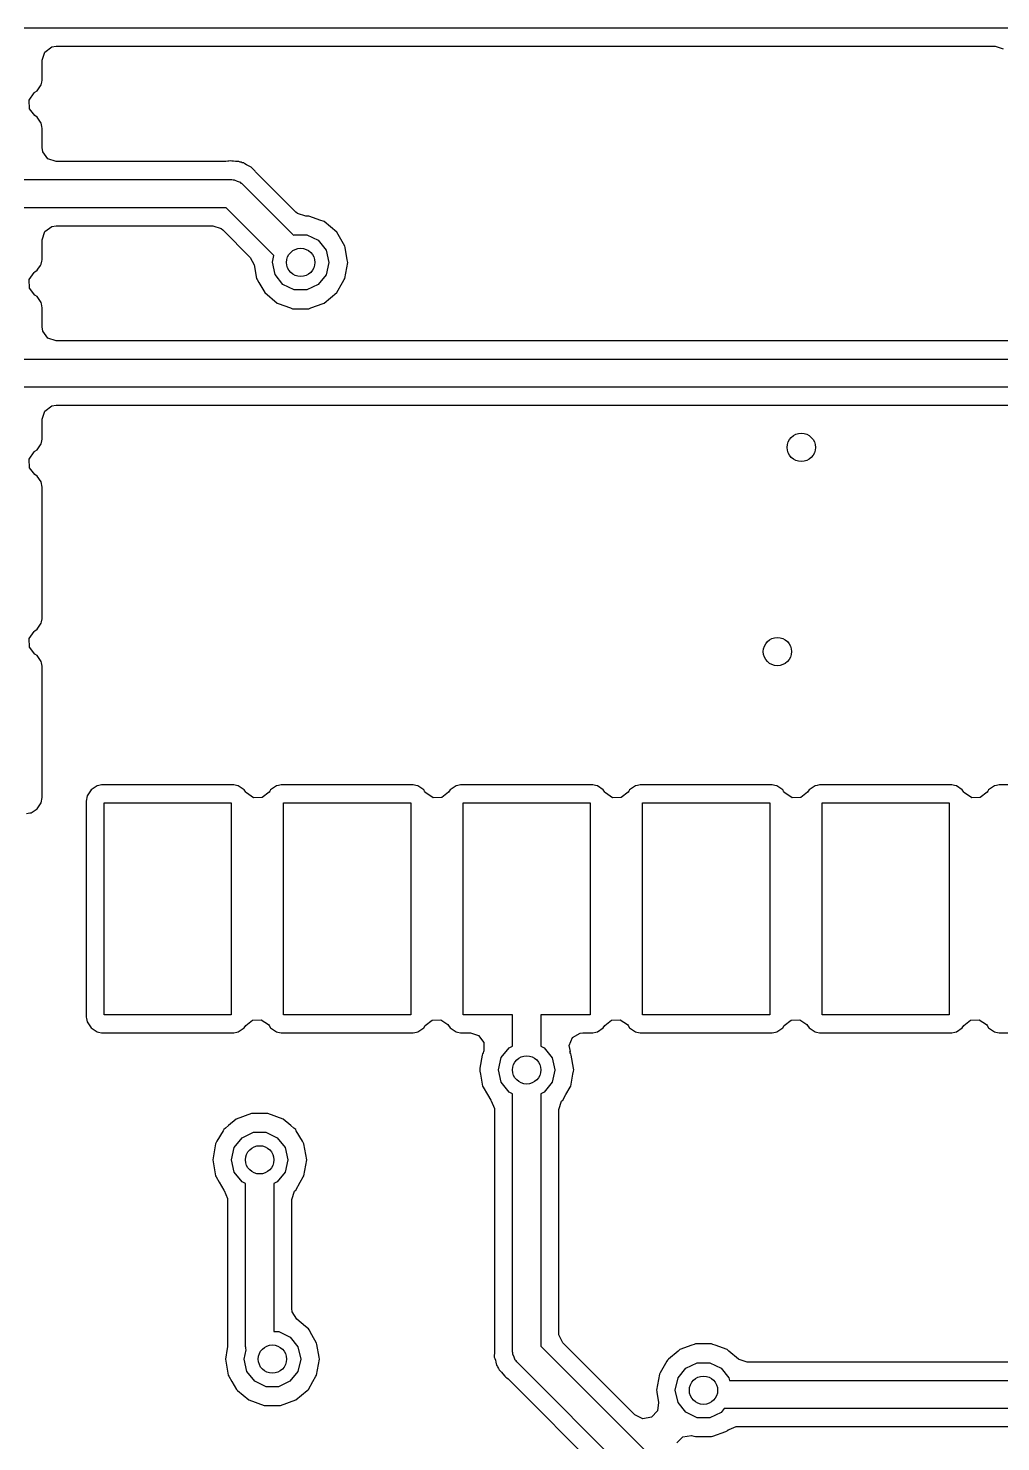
# Model space of a CAD drawing. Extents: x 3.59 to 5.68, y -3.55 to -1.66.
# Drawn here: x 4.1781 to 4.449, y -2.7532 to -2.3594 of the extents above; entities that cross this region are included whole.
import ezdxf

# ---------------------------------------------------------------- set-up
doc = ezdxf.new("R2010")
doc.units = 0
doc.header["$MEASUREMENT"] = 0
doc.layers.add('BLACK', color=7, linetype='CONTINUOUS')

msp = doc.modelspace()

# ---------------------------------------------------------------- linework, layer by layer
at = {"layer": 'BLACK', "linetype": 'CONTINUOUS'}
for p, q in [((4.45109, -2.35945), (4.17697, -2.35945)), ((4.18199, -2.36837), (4.18274, -2.36608)), ((4.18274, -2.36608), (4.18469, -2.36466)), ((4.18469, -2.36466), (4.18589, -2.36447)), ((4.18589, -2.36447), (4.44739, -2.36447)), ((4.44739, -2.36447), (4.44968, -2.36522)), ((4.18199, -2.37373), (4.18199, -2.36837)), ((4.18184, -2.37449), (4.18195, -2.37391)), ((4.18195, -2.37391), (4.18199, -2.37373)), ((4.18195, -2.37391), (4.18195, -2.37391)), ((4.17837, -2.37946), (4.17971, -2.37745)), ((4.17971, -2.37745), (4.17996, -2.37728)), ((4.17996, -2.37728), (4.18059, -2.37685)), ((4.18059, -2.37685), (4.1817, -2.37519)), ((4.1817, -2.37519), (4.18184, -2.37449)), ((4.17847, -2.38186), (4.17837, -2.37946)), ((4.17996, -2.38376), (4.17847, -2.38186)), ((4.18059, -2.38418), (4.17996, -2.38376)), ((4.1817, -2.38584), (4.18059, -2.38418)), ((4.18178, -2.38622), (4.1817, -2.38584)), ((4.18192, -2.38695), (4.18178, -2.38622)), ((4.18199, -2.3873), (4.18192, -2.38695)), ((4.18199, -2.39266), (4.18199, -2.3873)), ((4.18218, -2.39387), (4.18199, -2.39266)), ((4.1836, -2.39581), (4.18218, -2.39387)), ((4.18589, -2.39656), (4.1836, -2.39581)), ((4.23315, -2.39656), (4.18589, -2.39656)), ((4.23365, -2.39649), (4.23315, -2.39656)), ((4.23397, -2.39648), (4.23365, -2.39649)), ((4.23437, -2.39637), (4.23397, -2.39648)), ((4.23477, -2.39644), (4.23437, -2.39637)), ((4.23525, -2.39651), (4.23477, -2.39644)), ((4.23477, -2.39644), (4.23477, -2.39644)), ((4.23586, -2.39656), (4.23525, -2.39651)), ((4.23675, -2.39656), (4.23586, -2.39656)), ((4.23712, -2.39673), (4.23675, -2.39656)), ((4.23743, -2.39679), (4.23712, -2.39673)), ((4.23772, -2.3969), (4.23743, -2.39679)), ((4.23813, -2.39697), (4.23772, -2.3969)), ((4.23847, -2.39719), (4.23813, -2.39697)), ((4.23887, -2.39745), (4.23847, -2.39719)), ((4.23847, -2.39719), (4.23847, -2.39719)), ((4.23941, -2.39775), (4.23887, -2.39745)), ((4.23985, -2.39794), (4.23941, -2.39775)), ((4.17697, -2.40158), (4.23484, -2.40158)), ((4.23484, -2.40158), (4.23515, -2.40168)), ((4.23515, -2.40168), (4.23546, -2.40163)), ((4.23546, -2.40163), (4.23628, -2.40205)), ((4.24022, -2.39811), (4.23985, -2.39794)), ((4.2405, -2.39841), (4.24022, -2.39811)), ((4.24127, -2.39927), (4.2405, -2.39841)), ((4.24141, -2.39942), (4.24127, -2.39927)), ((4.25261, -2.41063), (4.24141, -2.39942)), ((4.23628, -2.40205), (4.23716, -2.40233)), ((4.23716, -2.40233), (4.23734, -2.40259)), ((4.23734, -2.40259), (4.23763, -2.40273)), ((4.23763, -2.40273), (4.25199, -2.4171)), ((4.23321, -2.40945), (4.17697, -2.40945)), ((4.24653, -2.42278), (4.23321, -2.40945)), ((4.25308, -2.41102), (4.25261, -2.41063)), ((4.25537, -2.41177), (4.25308, -2.41102)), ((4.25625, -2.41177), (4.25537, -2.41177)), ((4.25657, -2.41188), (4.25625, -2.41177)), ((4.25935, -2.4129), (4.25657, -2.41188)), ((4.25657, -2.41188), (4.25657, -2.41188)), ((4.26052, -2.41332), (4.25935, -2.4129)), ((4.26401, -2.41625), (4.26052, -2.41332)), ((4.18199, -2.41837), (4.18274, -2.41608)), ((4.18274, -2.41608), (4.18469, -2.41466)), ((4.18469, -2.41466), (4.18589, -2.41447)), ((4.18589, -2.41447), (4.22952, -2.41447)), ((4.22952, -2.41447), (4.23181, -2.41522)), ((4.23181, -2.41522), (4.23227, -2.41561)), ((4.23227, -2.41561), (4.23992, -2.42327)), ((4.25199, -2.4171), (4.25223, -2.41698)), ((4.25223, -2.41698), (4.25573, -2.41699)), ((4.25573, -2.41699), (4.25889, -2.41851)), ((4.26628, -2.42018), (4.26401, -2.41625)), ((4.18199, -2.42373), (4.18199, -2.41837)), ((4.25889, -2.41851), (4.26107, -2.42125)), ((4.26107, -2.42125), (4.26185, -2.42466)), ((4.26634, -2.42052), (4.26628, -2.42018)), ((4.26694, -2.42394), (4.26634, -2.42052)), ((4.18149, -2.42551), (4.1817, -2.42519)), ((4.1817, -2.42519), (4.18188, -2.42431)), ((4.18188, -2.42431), (4.18195, -2.42391)), ((4.18195, -2.42391), (4.18199, -2.42373)), ((4.18195, -2.42391), (4.18195, -2.42391)), ((4.23992, -2.42327), (4.241, -2.42535)), ((4.241, -2.42535), (4.24167, -2.42914)), ((4.2461, -2.42465), (4.24653, -2.42278)), ((4.24688, -2.42806), (4.2461, -2.42465)), ((4.26185, -2.42469), (4.26106, -2.4281)), ((4.26185, -2.42466), (4.26185, -2.42469)), ((4.26628, -2.42914), (4.26707, -2.42466)), ((4.26707, -2.42466), (4.26694, -2.42394)), ((4.17837, -2.42946), (4.17971, -2.42745)), ((4.17971, -2.42745), (4.17996, -2.42728)), ((4.17996, -2.42728), (4.18059, -2.42685)), ((4.18059, -2.42685), (4.18081, -2.42652)), ((4.18081, -2.42652), (4.18149, -2.42551)), ((4.24167, -2.42914), (4.24184, -2.42943)), ((4.24905, -2.43081), (4.24688, -2.42806)), ((4.26106, -2.4281), (4.25887, -2.43083)), ((4.26611, -2.42943), (4.26628, -2.42914)), ((4.17847, -2.43186), (4.17837, -2.42946)), ((4.17996, -2.43376), (4.17847, -2.43186)), ((4.24184, -2.42943), (4.24184, -2.42943)), ((4.24184, -2.42943), (4.24232, -2.43025)), ((4.24232, -2.43025), (4.24395, -2.43308)), ((4.24395, -2.43308), (4.24743, -2.436)), ((4.25221, -2.43233), (4.24905, -2.43081)), ((4.25571, -2.43234), (4.25221, -2.43233)), ((4.25887, -2.43083), (4.25571, -2.43234)), ((4.26052, -2.436), (4.26401, -2.43308)), ((4.26401, -2.43308), (4.26564, -2.43025)), ((4.26564, -2.43025), (4.26611, -2.42943)), ((4.26611, -2.42943), (4.26611, -2.42943)), ((4.18059, -2.43418), (4.17996, -2.43376)), ((4.1817, -2.43584), (4.18059, -2.43418)), ((4.18178, -2.43622), (4.1817, -2.43584)), ((4.18189, -2.43679), (4.18178, -2.43622)), ((4.18199, -2.4373), (4.18189, -2.43679)), ((4.24743, -2.436), (4.24775, -2.43612)), ((4.24775, -2.43612), (4.25114, -2.43735)), ((4.25681, -2.43735), (4.2602, -2.43612)), ((4.2602, -2.43612), (4.26052, -2.436)), ((4.18199, -2.44266), (4.18199, -2.4373)), ((4.25114, -2.43735), (4.2517, -2.43756)), ((4.2517, -2.43756), (4.25625, -2.43756)), ((4.25625, -2.43756), (4.25681, -2.43735)), ((4.18218, -2.44387), (4.18199, -2.44266)), ((4.1836, -2.44581), (4.18218, -2.44387)), ((4.18589, -2.44656), (4.1836, -2.44581)), ((4.5203, -2.44656), (4.18589, -2.44656)), ((4.17697, -2.45158), (4.52403, -2.45158)), ((4.52272, -2.45945), (4.17697, -2.45945)), ((4.18274, -2.46608), (4.18469, -2.46466)), ((4.18469, -2.46466), (4.18589, -2.46447)), ((4.18589, -2.46447), (4.51794, -2.46447)), ((4.18199, -2.46837), (4.18274, -2.46608)), ((4.18199, -2.47373), (4.18199, -2.46837)), ((4.18059, -2.47685), (4.1817, -2.47519)), ((4.1817, -2.47519), (4.18178, -2.47481)), ((4.18178, -2.47481), (4.18195, -2.47391)), ((4.18195, -2.47391), (4.18199, -2.47373)), ((4.18195, -2.47391), (4.18195, -2.47391)), ((4.17837, -2.47946), (4.17971, -2.47745)), ((4.17847, -2.48186), (4.17837, -2.47946)), ((4.17971, -2.47745), (4.17996, -2.47728)), ((4.17996, -2.47728), (4.18059, -2.47685)), ((4.17996, -2.48376), (4.17847, -2.48186)), ((4.18059, -2.48418), (4.17996, -2.48376)), ((4.1817, -2.48584), (4.18059, -2.48418)), ((4.18199, -2.4873), (4.1817, -2.48584)), ((4.18199, -2.52373), (4.18199, -2.4873)), ((4.18195, -2.52391), (4.18199, -2.52373)), ((4.17837, -2.52946), (4.17971, -2.52745)), ((4.17971, -2.52745), (4.17996, -2.52728)), ((4.17996, -2.52728), (4.18059, -2.52685)), ((4.18059, -2.52685), (4.1817, -2.52519)), ((4.1817, -2.52519), (4.18178, -2.52481)), ((4.18178, -2.52481), (4.18195, -2.52391)), ((4.18195, -2.52391), (4.18195, -2.52391)), ((4.17847, -2.53186), (4.17837, -2.52946)), ((4.17996, -2.53376), (4.17847, -2.53186)), ((4.18059, -2.53418), (4.17996, -2.53376)), ((4.1817, -2.53584), (4.18059, -2.53418)), ((4.18178, -2.53622), (4.1817, -2.53584)), ((4.18195, -2.5371), (4.18178, -2.53622)), ((4.18199, -2.5373), (4.18195, -2.5371)), ((4.18199, -2.57373), (4.18199, -2.5373)), ((4.19726, -2.57047), (4.1956, -2.57158)), ((4.1978, -2.57036), (4.19726, -2.57047)), ((4.19853, -2.57022), (4.1978, -2.57036)), ((4.19872, -2.57018), (4.19853, -2.57022)), ((4.19853, -2.57022), (4.19853, -2.57022)), ((4.23514, -2.57018), (4.19872, -2.57018)), ((4.23533, -2.57022), (4.23514, -2.57018)), ((4.23607, -2.57036), (4.23533, -2.57022)), ((4.23533, -2.57022), (4.23533, -2.57022)), ((4.23661, -2.57047), (4.23607, -2.57036)), ((4.23827, -2.57158), (4.23661, -2.57047)), ((4.24726, -2.57047), (4.2456, -2.57158)), ((4.2478, -2.57036), (4.24726, -2.57047)), ((4.24853, -2.57022), (4.2478, -2.57036)), ((4.24872, -2.57018), (4.24853, -2.57022)), ((4.24853, -2.57022), (4.24853, -2.57022)), ((4.28514, -2.57018), (4.24872, -2.57018)), ((4.28533, -2.57022), (4.28514, -2.57018)), ((4.28607, -2.57036), (4.28533, -2.57022)), ((4.28533, -2.57022), (4.28533, -2.57022)), ((4.28661, -2.57047), (4.28607, -2.57036)), ((4.28827, -2.57158), (4.28661, -2.57047)), ((4.29726, -2.57047), (4.2956, -2.57158)), ((4.2978, -2.57036), (4.29726, -2.57047)), ((4.29853, -2.57022), (4.2978, -2.57036)), ((4.29872, -2.57018), (4.29853, -2.57022)), ((4.29853, -2.57022), (4.29853, -2.57022)), ((4.33514, -2.57018), (4.29872, -2.57018)), ((4.33533, -2.57022), (4.33514, -2.57018)), ((4.33607, -2.57036), (4.33533, -2.57022)), ((4.33533, -2.57022), (4.33533, -2.57022)), ((4.33661, -2.57047), (4.33607, -2.57036)), ((4.33827, -2.57158), (4.33661, -2.57047)), ((4.34726, -2.57047), (4.3456, -2.57158)), ((4.3478, -2.57036), (4.34726, -2.57047)), ((4.34853, -2.57022), (4.3478, -2.57036)), ((4.34872, -2.57018), (4.34853, -2.57022)), ((4.34853, -2.57022), (4.34853, -2.57022)), ((4.38514, -2.57018), (4.34872, -2.57018)), ((4.38533, -2.57022), (4.38514, -2.57018)), ((4.38607, -2.57036), (4.38533, -2.57022)), ((4.38533, -2.57022), (4.38533, -2.57022)), ((4.38661, -2.57047), (4.38607, -2.57036)), ((4.38827, -2.57158), (4.38661, -2.57047)), ((4.39726, -2.57047), (4.3956, -2.57158)), ((4.3978, -2.57036), (4.39726, -2.57047)), ((4.39853, -2.57022), (4.3978, -2.57036)), ((4.39872, -2.57018), (4.39853, -2.57022)), ((4.39853, -2.57022), (4.39853, -2.57022)), ((4.43514, -2.57018), (4.39872, -2.57018)), ((4.43533, -2.57022), (4.43514, -2.57018)), ((4.43607, -2.57036), (4.43533, -2.57022)), ((4.43533, -2.57022), (4.43533, -2.57022)), ((4.43661, -2.57047), (4.43607, -2.57036)), ((4.43827, -2.57158), (4.43661, -2.57047)), ((4.44726, -2.57047), (4.4456, -2.57158)), ((4.4478, -2.57036), (4.44726, -2.57047)), ((4.44853, -2.57022), (4.4478, -2.57036)), ((4.44872, -2.57018), (4.44853, -2.57022)), ((4.44853, -2.57022), (4.44853, -2.57022)), ((4.48514, -2.57018), (4.44872, -2.57018)), ((4.1817, -2.57519), (4.18199, -2.57373)), ((4.19449, -2.57324), (4.1942, -2.57471)), ((4.1942, -2.57471), (4.1942, -2.63475)), ((4.1956, -2.57158), (4.19449, -2.57324)), ((4.23851, -2.57195), (4.23827, -2.57158)), ((4.23869, -2.57222), (4.23851, -2.57195)), ((4.23887, -2.57246), (4.23869, -2.57222)), ((4.24088, -2.5738), (4.23887, -2.57246)), ((4.24328, -2.57371), (4.24088, -2.5738)), ((4.24517, -2.57222), (4.24328, -2.57371)), ((4.24535, -2.57195), (4.24517, -2.57222)), ((4.2456, -2.57158), (4.24535, -2.57195)), ((4.28851, -2.57195), (4.28827, -2.57158)), ((4.28869, -2.57222), (4.28851, -2.57195)), ((4.28887, -2.57246), (4.28869, -2.57222)), ((4.29088, -2.5738), (4.28887, -2.57246)), ((4.29328, -2.57371), (4.29088, -2.5738)), ((4.29517, -2.57222), (4.29328, -2.57371)), ((4.29535, -2.57195), (4.29517, -2.57222)), ((4.2956, -2.57158), (4.29535, -2.57195)), ((4.33851, -2.57195), (4.33827, -2.57158)), ((4.33869, -2.57222), (4.33851, -2.57195)), ((4.33887, -2.57246), (4.33869, -2.57222)), ((4.34088, -2.5738), (4.33887, -2.57246)), ((4.34328, -2.57371), (4.34088, -2.5738)), ((4.34517, -2.57222), (4.34328, -2.57371)), ((4.34535, -2.57195), (4.34517, -2.57222)), ((4.3456, -2.57158), (4.34535, -2.57195)), ((4.38851, -2.57195), (4.38827, -2.57158)), ((4.38869, -2.57222), (4.38851, -2.57195)), ((4.38887, -2.57246), (4.38869, -2.57222)), ((4.39088, -2.5738), (4.38887, -2.57246)), ((4.39328, -2.57371), (4.39088, -2.5738)), ((4.39517, -2.57222), (4.39328, -2.57371)), ((4.39535, -2.57195), (4.39517, -2.57222)), ((4.3956, -2.57158), (4.39535, -2.57195)), ((4.43851, -2.57195), (4.43827, -2.57158)), ((4.43869, -2.57222), (4.43851, -2.57195)), ((4.43887, -2.57246), (4.43869, -2.57222)), ((4.44088, -2.5738), (4.43887, -2.57246)), ((4.44328, -2.57371), (4.44088, -2.5738)), ((4.44517, -2.57222), (4.44328, -2.57371)), ((4.44535, -2.57195), (4.44517, -2.57222)), ((4.4456, -2.57158), (4.44535, -2.57195)), ((4.17765, -2.57821), (4.17855, -2.57804)), ((4.17855, -2.57804), (4.17893, -2.57796)), ((4.17893, -2.57796), (4.18059, -2.57685)), ((4.18059, -2.57685), (4.1817, -2.57519)), ((4.19922, -2.63426), (4.19922, -2.5752)), ((4.19922, -2.5752), (4.23465, -2.5752)), ((4.23465, -2.5752), (4.23465, -2.63426)), ((4.24922, -2.63426), (4.24922, -2.5752)), ((4.24922, -2.5752), (4.28465, -2.5752)), ((4.28465, -2.5752), (4.28465, -2.63426)), ((4.29922, -2.63426), (4.29922, -2.5752)), ((4.29922, -2.5752), (4.33465, -2.5752)), ((4.33465, -2.5752), (4.33465, -2.63426)), ((4.34922, -2.63426), (4.34922, -2.5752)), ((4.34922, -2.5752), (4.38465, -2.5752)), ((4.38465, -2.5752), (4.38465, -2.63426)), ((4.39922, -2.63426), (4.39922, -2.5752)), ((4.39922, -2.5752), (4.43465, -2.5752)), ((4.43465, -2.5752), (4.43465, -2.63426)), ((4.1942, -2.63475), (4.19423, -2.63494)), ((4.19423, -2.63494), (4.19423, -2.63494)), ((4.19423, -2.63494), (4.19431, -2.6353)), ((4.19431, -2.6353), (4.19449, -2.63621)), ((4.19449, -2.63621), (4.1956, -2.63787)), ((4.1956, -2.63787), (4.19726, -2.63898)), ((4.23465, -2.63426), (4.19922, -2.63426)), ((4.23661, -2.63898), (4.23827, -2.63787)), ((4.23827, -2.63787), (4.23869, -2.63724)), ((4.23869, -2.63724), (4.24058, -2.63575)), ((4.24058, -2.63575), (4.24299, -2.63565)), ((4.24299, -2.63565), (4.24499, -2.63699)), ((4.24499, -2.63699), (4.24517, -2.63724)), ((4.24517, -2.63724), (4.2456, -2.63787)), ((4.2456, -2.63787), (4.24726, -2.63898)), ((4.28465, -2.63426), (4.24922, -2.63426)), ((4.28661, -2.63898), (4.28827, -2.63787)), ((4.28827, -2.63787), (4.28869, -2.63724)), ((4.28869, -2.63724), (4.29058, -2.63575)), ((4.29058, -2.63575), (4.29299, -2.63565)), ((4.29299, -2.63565), (4.29499, -2.63699)), ((4.29499, -2.63699), (4.29517, -2.63724)), ((4.29517, -2.63724), (4.2956, -2.63787)), ((4.2956, -2.63787), (4.29726, -2.63898)), ((4.31299, -2.63426), (4.29922, -2.63426)), ((4.31299, -2.64298), (4.31299, -2.63426)), ((4.33465, -2.63426), (4.32087, -2.63426)), ((4.32087, -2.63426), (4.32087, -2.64299)), ((4.33661, -2.63898), (4.33827, -2.63787)), ((4.33827, -2.63787), (4.33869, -2.63724)), ((4.33869, -2.63724), (4.34058, -2.63575)), ((4.34058, -2.63575), (4.34299, -2.63565)), ((4.34299, -2.63565), (4.34499, -2.63699)), ((4.34499, -2.63699), (4.34517, -2.63724)), ((4.34517, -2.63724), (4.3456, -2.63787)), ((4.3456, -2.63787), (4.34726, -2.63898)), ((4.38465, -2.63426), (4.34922, -2.63426)), ((4.38661, -2.63898), (4.38827, -2.63787)), ((4.38827, -2.63787), (4.38869, -2.63724)), ((4.38869, -2.63724), (4.39058, -2.63575)), ((4.39058, -2.63575), (4.39299, -2.63565)), ((4.39299, -2.63565), (4.39499, -2.63699)), ((4.39499, -2.63699), (4.39517, -2.63724)), ((4.39517, -2.63724), (4.3956, -2.63787)), ((4.3956, -2.63787), (4.39726, -2.63898)), ((4.43465, -2.63426), (4.39922, -2.63426)), ((4.43661, -2.63898), (4.43827, -2.63787)), ((4.43827, -2.63787), (4.43869, -2.63724)), ((4.43869, -2.63724), (4.44058, -2.63575)), ((4.44058, -2.63575), (4.44299, -2.63565)), ((4.44299, -2.63565), (4.44499, -2.63699)), ((4.44499, -2.63699), (4.44517, -2.63724)), ((4.44517, -2.63724), (4.4456, -2.63787)), ((4.4456, -2.63787), (4.44726, -2.63898)), ((4.19726, -2.63898), (4.19763, -2.63906)), ((4.19763, -2.63906), (4.19853, -2.63924)), ((4.19853, -2.63924), (4.19853, -2.63924)), ((4.19853, -2.63924), (4.19872, -2.63928)), ((4.19872, -2.63928), (4.23514, -2.63928)), ((4.23514, -2.63928), (4.23533, -2.63924)), ((4.23533, -2.63924), (4.23623, -2.63906)), ((4.23533, -2.63924), (4.23533, -2.63924)), ((4.23623, -2.63906), (4.23661, -2.63898)), ((4.24726, -2.63898), (4.24763, -2.63906)), ((4.24763, -2.63906), (4.24853, -2.63924)), ((4.24853, -2.63924), (4.24853, -2.63924)), ((4.24853, -2.63924), (4.24872, -2.63928)), ((4.24872, -2.63928), (4.28514, -2.63928)), ((4.28514, -2.63928), (4.28533, -2.63924)), ((4.28533, -2.63924), (4.28623, -2.63906)), ((4.28533, -2.63924), (4.28533, -2.63924)), ((4.28623, -2.63906), (4.28661, -2.63898)), ((4.29726, -2.63898), (4.29763, -2.63906)), ((4.29763, -2.63906), (4.29853, -2.63924)), ((4.29853, -2.63924), (4.29853, -2.63924)), ((4.29853, -2.63924), (4.29872, -2.63928)), ((4.29872, -2.63928), (4.30126, -2.63928)), ((4.30126, -2.63928), (4.30355, -2.64002)), ((4.30355, -2.64002), (4.30496, -2.64197)), ((4.32873, -2.64277), (4.3297, -2.64057)), ((4.3297, -2.64057), (4.33179, -2.63936)), ((4.33179, -2.63936), (4.3326, -2.63928)), ((4.3326, -2.63928), (4.33514, -2.63928)), ((4.33514, -2.63928), (4.33533, -2.63924)), ((4.33533, -2.63924), (4.33623, -2.63906)), ((4.33533, -2.63924), (4.33533, -2.63924)), ((4.33623, -2.63906), (4.33661, -2.63898)), ((4.34726, -2.63898), (4.34763, -2.63906)), ((4.34763, -2.63906), (4.34853, -2.63924)), ((4.34853, -2.63924), (4.34853, -2.63924)), ((4.34853, -2.63924), (4.34872, -2.63928)), ((4.34872, -2.63928), (4.38514, -2.63928)), ((4.38514, -2.63928), (4.38533, -2.63924)), ((4.38533, -2.63924), (4.38623, -2.63906)), ((4.38533, -2.63924), (4.38533, -2.63924)), ((4.38623, -2.63906), (4.38661, -2.63898)), ((4.39726, -2.63898), (4.39763, -2.63906)), ((4.39763, -2.63906), (4.39853, -2.63924)), ((4.39853, -2.63924), (4.39853, -2.63924)), ((4.39853, -2.63924), (4.39872, -2.63928)), ((4.39872, -2.63928), (4.43514, -2.63928)), ((4.43514, -2.63928), (4.43533, -2.63924)), ((4.43533, -2.63924), (4.43623, -2.63906)), ((4.43533, -2.63924), (4.43533, -2.63924)), ((4.43623, -2.63906), (4.43661, -2.63898)), ((4.44726, -2.63898), (4.44763, -2.63906)), ((4.44763, -2.63906), (4.44853, -2.63924)), ((4.44853, -2.63924), (4.44853, -2.63924)), ((4.44853, -2.63924), (4.44872, -2.63928)), ((4.44872, -2.63928), (4.48514, -2.63928)), ((4.30457, -2.64547), (4.30392, -2.64914)), ((4.30463, -2.64513), (4.30457, -2.64547)), ((4.3048, -2.64484), (4.30463, -2.64513)), ((4.30491, -2.64452), (4.3048, -2.64484)), ((4.30496, -2.64438), (4.3049, -2.64451)), ((4.3049, -2.64451), (4.30491, -2.64452)), ((4.30496, -2.64197), (4.30496, -2.64438)), ((4.30984, -2.64618), (4.31203, -2.64345)), ((4.31203, -2.64345), (4.31299, -2.64298)), ((4.32087, -2.64299), (4.32184, -2.64346)), ((4.32184, -2.64346), (4.32402, -2.6462)), ((4.32909, -2.64446), (4.32873, -2.64277)), ((4.32895, -2.64452), (4.32909, -2.64446)), ((4.32906, -2.64484), (4.32895, -2.64452)), ((4.32923, -2.64513), (4.32906, -2.64484)), ((4.32929, -2.64547), (4.32923, -2.64513)), ((4.32994, -2.64914), (4.32929, -2.64547)), ((4.30392, -2.64914), (4.30384, -2.64961)), ((4.30384, -2.64961), (4.3039, -2.64995)), ((4.30906, -2.6496), (4.30984, -2.64618)), ((4.30983, -2.65301), (4.30906, -2.6496)), ((4.3248, -2.64964), (4.32401, -2.65305)), ((4.32402, -2.6462), (4.3248, -2.64961)), ((4.3248, -2.64961), (4.3248, -2.64964)), ((4.33002, -2.64961), (4.32994, -2.64914)), ((4.32996, -2.64995), (4.33002, -2.64961)), ((4.3039, -2.64995), (4.30404, -2.65079)), ((4.30404, -2.65079), (4.30463, -2.65409)), ((4.31201, -2.65576), (4.30983, -2.65301)), ((4.32401, -2.65305), (4.32182, -2.65578)), ((4.32923, -2.65409), (4.32981, -2.65079)), ((4.32981, -2.65079), (4.32996, -2.64995)), ((4.30463, -2.65409), (4.3048, -2.65438)), ((4.3048, -2.65438), (4.3048, -2.65438)), ((4.3048, -2.65438), (4.30598, -2.65644)), ((4.30598, -2.65644), (4.3069, -2.65803)), ((4.31299, -2.65623), (4.31201, -2.65576)), ((4.31299, -2.72816), (4.31299, -2.65623)), ((4.32182, -2.65578), (4.32087, -2.65624)), ((4.32087, -2.65624), (4.32087, -2.72653)), ((4.32696, -2.65803), (4.32787, -2.65644)), ((4.32787, -2.65644), (4.32906, -2.65438)), ((4.32906, -2.65438), (4.32923, -2.65409)), ((4.32906, -2.65438), (4.32906, -2.65438)), ((4.3069, -2.65803), (4.30708, -2.65818)), ((4.30708, -2.65818), (4.30796, -2.66036)), ((4.30796, -2.66036), (4.30797, -2.66063)), ((4.30797, -2.66063), (4.30797, -2.72782)), ((4.32589, -2.66063), (4.32663, -2.65834)), ((4.32589, -2.72283), (4.32589, -2.66063)), ((4.32663, -2.65834), (4.32672, -2.65823)), ((4.32672, -2.65823), (4.32696, -2.65803)), ((4.23387, -2.66512), (4.23306, -2.6658)), ((4.23601, -2.66332), (4.23387, -2.66512)), ((4.24029, -2.66177), (4.23601, -2.66332)), ((4.24483, -2.66177), (4.24029, -2.66177)), ((4.24911, -2.66332), (4.24483, -2.66177)), ((4.25125, -2.66512), (4.24911, -2.66332)), ((4.25206, -2.6658), (4.25125, -2.66512)), ((4.23067, -2.66947), (4.23026, -2.67018)), ((4.23236, -2.66654), (4.23067, -2.66947)), ((4.23253, -2.66625), (4.23236, -2.66654)), ((4.23306, -2.6658), (4.23253, -2.66625)), ((4.23547, -2.67123), (4.23766, -2.6685)), ((4.23766, -2.6685), (4.24081, -2.66698)), ((4.24081, -2.66698), (4.24432, -2.66699)), ((4.24432, -2.66699), (4.24747, -2.66851)), ((4.24747, -2.66851), (4.24965, -2.67125)), ((4.25259, -2.66625), (4.25206, -2.6658)), ((4.25276, -2.66654), (4.25259, -2.66625)), ((4.25445, -2.66947), (4.25276, -2.66654)), ((4.25486, -2.67018), (4.25445, -2.66947)), ((4.23026, -2.67018), (4.22947, -2.67466)), ((4.23469, -2.67465), (4.23547, -2.67123)), ((4.24965, -2.67125), (4.25043, -2.67466)), ((4.25565, -2.67466), (4.25486, -2.67018)), ((4.22947, -2.67466), (4.23026, -2.67914)), ((4.23546, -2.67806), (4.23469, -2.67465)), ((4.25043, -2.67469), (4.24964, -2.6781)), ((4.25043, -2.67466), (4.25043, -2.67469)), ((4.25486, -2.67914), (4.25565, -2.67466)), ((4.23026, -2.67914), (4.23043, -2.67943)), ((4.23043, -2.67943), (4.23043, -2.67943)), ((4.23043, -2.67943), (4.23124, -2.68084)), ((4.23124, -2.68084), (4.23253, -2.68308)), ((4.23764, -2.68081), (4.23546, -2.67806)), ((4.23862, -2.68128), (4.23764, -2.68081)), ((4.23862, -2.72663), (4.23862, -2.68128)), ((4.24745, -2.68083), (4.2465, -2.68129)), ((4.2465, -2.68129), (4.2465, -2.7225)), ((4.24964, -2.6781), (4.24745, -2.68083)), ((4.25259, -2.68308), (4.25388, -2.68084)), ((4.25388, -2.68084), (4.25469, -2.67943)), ((4.25469, -2.67943), (4.25486, -2.67914)), ((4.25469, -2.67943), (4.25469, -2.67943)), ((4.23253, -2.68308), (4.23271, -2.68323)), ((4.23271, -2.68323), (4.23359, -2.68541)), ((4.25152, -2.68568), (4.25226, -2.68339)), ((4.25226, -2.68339), (4.25235, -2.68328)), ((4.25235, -2.68328), (4.25259, -2.68308)), ((4.23359, -2.68541), (4.2336, -2.68568)), ((4.2336, -2.68568), (4.2336, -2.72629)), ((4.25152, -2.71607), (4.25152, -2.68568)), ((4.25163, -2.71701), (4.25152, -2.71607)), ((4.25291, -2.71905), (4.25163, -2.71701)), ((4.25535, -2.72111), (4.25291, -2.71905)), ((4.2465, -2.7225), (4.24786, -2.7225)), ((4.24786, -2.7225), (4.25101, -2.72402)), ((4.25101, -2.72402), (4.2532, -2.72676)), ((4.25613, -2.72176), (4.25535, -2.72111)), ((4.2563, -2.72205), (4.25613, -2.72176)), ((4.25711, -2.72344), (4.2563, -2.72205)), ((4.25841, -2.7257), (4.25711, -2.72344)), ((4.32593, -2.72344), (4.32589, -2.72283)), ((4.32703, -2.72559), (4.32593, -2.72344)), ((4.23353, -2.72722), (4.23301, -2.73017)), ((4.23358, -2.72675), (4.23353, -2.72722)), ((4.2336, -2.7265), (4.23358, -2.72675)), ((4.2336, -2.72629), (4.2336, -2.7265)), ((4.23823, -2.73016), (4.23883, -2.72755)), ((4.23872, -2.72693), (4.23862, -2.72663)), ((4.23867, -2.72725), (4.23872, -2.72693)), ((4.23883, -2.72755), (4.23867, -2.72725)), ((4.2532, -2.72676), (4.25398, -2.73017)), ((4.25847, -2.72608), (4.25841, -2.7257)), ((4.25909, -2.72959), (4.25847, -2.72608)), ((4.30797, -2.72803), (4.30789, -2.72959)), ((4.30797, -2.72782), (4.30797, -2.72803)), ((4.31309, -2.72846), (4.31299, -2.72816)), ((4.31304, -2.72877), (4.31309, -2.72846)), ((4.32087, -2.72653), (4.39104, -2.79671)), ((4.34709, -2.74566), (4.32703, -2.72559)), ((4.35913, -2.72792), (4.35641, -2.7302)), ((4.35963, -2.7275), (4.35913, -2.72792)), ((4.36294, -2.72629), (4.35963, -2.7275)), ((4.36359, -2.72606), (4.36294, -2.72629)), ((4.36391, -2.72594), (4.36359, -2.72606)), ((4.36359, -2.72606), (4.36359, -2.72606)), ((4.36845, -2.72594), (4.36391, -2.72594)), ((4.36878, -2.72606), (4.36845, -2.72594)), ((4.36942, -2.72629), (4.36878, -2.72606)), ((4.36878, -2.72606), (4.36878, -2.72606)), ((4.37273, -2.7275), (4.36942, -2.72629)), ((4.37324, -2.72792), (4.37273, -2.7275)), ((4.37589, -2.73015), (4.37324, -2.72792)), ((4.23301, -2.73017), (4.2338, -2.73465)), ((4.239, -2.73358), (4.23823, -2.73016)), ((4.25398, -2.7302), (4.25319, -2.73361)), ((4.25398, -2.73017), (4.25398, -2.7302)), ((4.25841, -2.73465), (4.25919, -2.73017)), ((4.25919, -2.73017), (4.25909, -2.72959)), ((4.30789, -2.72959), (4.30803, -2.72997)), ((4.30803, -2.72997), (4.3082, -2.73042)), ((4.3082, -2.73042), (4.30838, -2.73101)), ((4.30838, -2.73101), (4.30856, -2.73188)), ((4.30856, -2.73188), (4.3088, -2.73221)), ((4.3088, -2.73221), (4.30893, -2.7325)), ((4.31346, -2.72959), (4.31304, -2.72877)), ((4.31374, -2.73047), (4.31346, -2.72959)), ((4.314, -2.73066), (4.31374, -2.73047)), ((4.31415, -2.73094), (4.314, -2.73066)), ((4.38663, -2.80343), (4.31415, -2.73094)), ((4.35598, -2.73071), (4.35408, -2.734)), ((4.35615, -2.73042), (4.35598, -2.73071)), ((4.35641, -2.7302), (4.35615, -2.73042)), ((4.36128, -2.73267), (4.36444, -2.73116)), ((4.36444, -2.73116), (4.36794, -2.73116)), ((4.36794, -2.73116), (4.37109, -2.73268)), ((4.3761, -2.73031), (4.37589, -2.73015)), ((4.37839, -2.73106), (4.3761, -2.73031)), ((4.82624, -2.73106), (4.37839, -2.73106)), ((4.2338, -2.73465), (4.23397, -2.73495)), ((4.23397, -2.73495), (4.23397, -2.73495)), ((4.23397, -2.73495), (4.2348, -2.73638)), ((4.2348, -2.73638), (4.23607, -2.73859)), ((4.24118, -2.73632), (4.239, -2.73358)), ((4.24433, -2.73785), (4.24118, -2.73632)), ((4.25099, -2.73634), (4.24783, -2.73785)), ((4.25319, -2.73361), (4.25099, -2.73634)), ((4.25613, -2.73859), (4.25741, -2.73638)), ((4.25741, -2.73638), (4.25823, -2.73495)), ((4.25823, -2.73495), (4.25841, -2.73465)), ((4.25823, -2.73495), (4.25823, -2.73495)), ((4.30893, -2.7325), (4.3091, -2.73276)), ((4.3091, -2.73276), (4.30925, -2.73314)), ((4.30925, -2.73314), (4.30983, -2.73372)), ((4.30983, -2.73372), (4.30988, -2.73378)), ((4.30988, -2.73378), (4.31028, -2.73424)), ((4.31028, -2.73424), (4.3108, -2.73496)), ((4.3108, -2.73496), (4.31116, -2.73517)), ((4.31116, -2.73517), (4.3114, -2.73539)), ((4.3114, -2.73539), (4.31179, -2.73569)), ((4.31179, -2.73569), (4.38284, -2.80674)), ((4.35388, -2.73436), (4.35309, -2.73883)), ((4.35408, -2.734), (4.35388, -2.73436)), ((4.35831, -2.73882), (4.35909, -2.73541)), ((4.35909, -2.73541), (4.36128, -2.73267)), ((4.37109, -2.73268), (4.37328, -2.73542)), ((4.37328, -2.73542), (4.37343, -2.73608)), ((4.37343, -2.73608), (4.83037, -2.73608)), ((4.23607, -2.73859), (4.23633, -2.73881)), ((4.23633, -2.73881), (4.23641, -2.73887)), ((4.23641, -2.73887), (4.23956, -2.74151)), ((4.24783, -2.73785), (4.24433, -2.73785)), ((4.25265, -2.74151), (4.25579, -2.73887)), ((4.25579, -2.73887), (4.25587, -2.73881)), ((4.25587, -2.73881), (4.25613, -2.73859)), ((4.35309, -2.73883), (4.35315, -2.73917)), ((4.35315, -2.73917), (4.3532, -2.73948)), ((4.3532, -2.73948), (4.35358, -2.74163)), ((4.35908, -2.74224), (4.35831, -2.73882)), ((4.23956, -2.74151), (4.24383, -2.74307)), ((4.24383, -2.74307), (4.24838, -2.74307)), ((4.24838, -2.74307), (4.25265, -2.74151)), ((4.35369, -2.74222), (4.35335, -2.74461)), ((4.35358, -2.74163), (4.35369, -2.74222)), ((4.36126, -2.74498), (4.35908, -2.74224)), ((4.37192, -2.74395), (4.37107, -2.74501)), ((4.83037, -2.74395), (4.37192, -2.74395)), ((4.34931, -2.74676), (4.34709, -2.74566)), ((4.35168, -2.74634), (4.34931, -2.74676)), ((4.35335, -2.74461), (4.35168, -2.74634)), ((4.36441, -2.74651), (4.36126, -2.74498)), ((4.36791, -2.74652), (4.36441, -2.74651)), ((4.37107, -2.74501), (4.36791, -2.74652)), ((4.35873, -2.75349), (4.36043, -2.75178)), ((4.36043, -2.75178), (4.36281, -2.75141)), ((4.36281, -2.75141), (4.36353, -2.75159)), ((4.36353, -2.75159), (4.36359, -2.75161)), ((4.36359, -2.75161), (4.36359, -2.75161)), ((4.36359, -2.75161), (4.36391, -2.75173)), ((4.36391, -2.75173), (4.36845, -2.75173)), ((4.36845, -2.75173), (4.36878, -2.75161)), ((4.36878, -2.75161), (4.37241, -2.75029)), ((4.37241, -2.75029), (4.37273, -2.75017)), ((4.37241, -2.75029), (4.37241, -2.75029)), ((4.37273, -2.75017), (4.37307, -2.74988)), ((4.37307, -2.74988), (4.3732, -2.74983)), ((4.3732, -2.74983), (4.37328, -2.74978)), ((4.37328, -2.74978), (4.37329, -2.7498)), ((4.37329, -2.7498), (4.37531, -2.74898)), ((4.37531, -2.74898), (4.37558, -2.74897)), ((4.37558, -2.74897), (4.82624, -2.74897))]:
    msp.add_line(p, q, dxfattribs=at)
at = {"layer": 'BLACK'}
for centre in [(4.25398, -2.42466), (4.39343, -2.47619), (4.38677, -2.53309), (4.31693, -2.64961), (4.24256, -2.67466), (4.2461, -2.73017), (4.36618, -2.73883)]:
    msp.add_circle(centre, 0.00394, dxfattribs=at)

doc.saveas('drawing.dxf')
